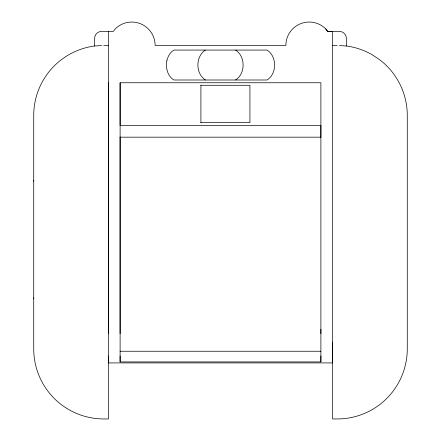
<?xml version="1.0" encoding="UTF-8"?>
<svg xmlns="http://www.w3.org/2000/svg" width="441" height="441" viewBox="0 0 441 441"><rect width="100%" height="100%" fill="white"/><g stroke="black" fill="none" stroke-linecap="round" stroke-linejoin="round"><path stroke-width="0.66" d="M33.725 298.816L33.725 297.907M33.725 181.174L33.725 180.264M108.436 355.959L108.436 362.915L332.564 362.915L332.564 342.133M108.436 333.644L108.436 82.754M120.106 361.769L120.106 355.959M120.106 333.644L120.106 82.754L320.894 82.754L320.894 361.918L120.106 361.918L120.106 136.953M320.894 361.769L320.894 355.959M320.894 333.644L320.894 329.251M320.894 136.953L320.894 125.503L120.106 125.503L120.106 82.754M339.372 45.539L346.378 45.996A70.042 70.042 0 0 1 372.254 54.783L379.872 59.871A70.042 70.042 0 0 1 407.275 115.437L407.275 348.908A70.042 70.042 0 0 1 337.233 418.95L332.564 418.95L332.564 31.388L327.646 31.388L325.728 28.886A23.345 23.345 0 0 0 285.873 45.395L155.127 45.395A23.345 23.345 0 0 0 115.272 28.891L113.354 31.388L101.628 31.388A7.006 7.006 0 0 0 94.622 38.395L94.622 45.996A70.042 70.042 0 0 0 33.725 115.437L33.725 348.908A70.042 70.042 0 0 0 103.767 418.95L108.436 418.95L108.436 31.388M346.378 45.996L346.378 38.395A7.006 7.006 0 0 0 339.372 31.388L327.646 31.388M205.462 50.07C195.385 56.272 195.385 73.796 205.462 79.997M235.538 79.997C245.615 73.796 245.615 56.272 235.538 50.07M94.622 45.996L101.628 45.539M103.767 45.395L108.436 45.395M332.564 45.395L337.233 45.395M200.903 85.289L249.937 85.289L249.931 122.648L200.903 122.648M120.106 137.173L320.894 137.173M120.106 351.245L320.894 351.245M325.728 28.891L327.702 31.383M200.903 85.025L200.903 122.912M166.825 60.764C165.54 67.721 167.481 76.254 173.958 79.997L267.042 79.997C277.119 73.796 277.119 56.272 267.042 50.07L173.958 50.07C169.978 52.159 167.867 56.569 166.825 60.764"/></g></svg>
